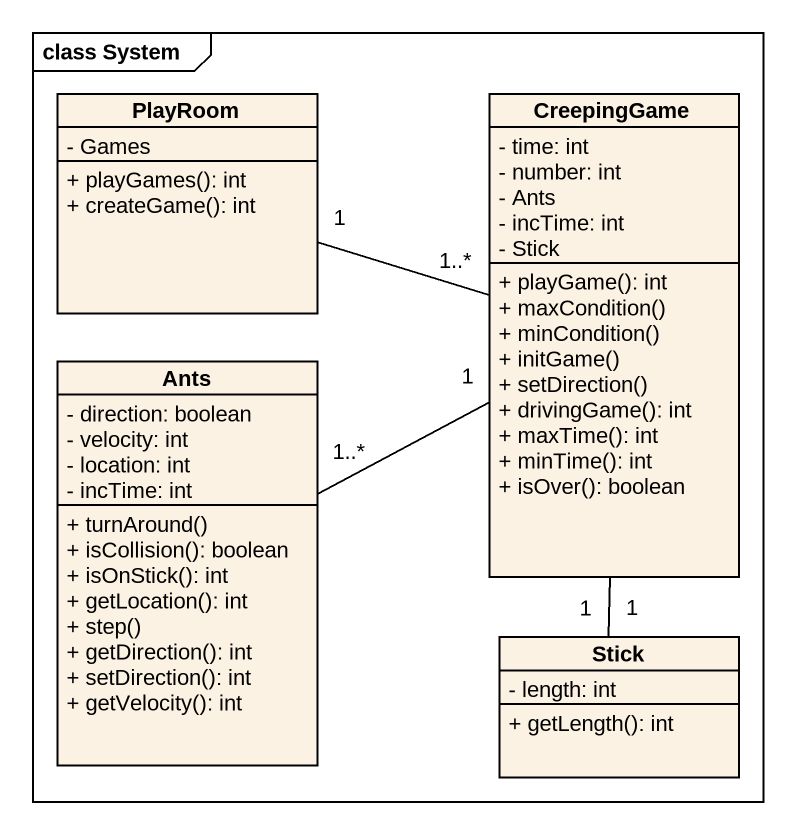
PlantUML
@startuml
mainframe class System
hide circle
hide empty members
skinparam classAttributeIconSize 0
class PlayRoom {
  - Games
  + playGames(): int
  + createGame(): int
}
class CreepingGame {
  - time: int
  - number: int
  - Ants
  - incTime: int
  - Stick
  + playGame(): int
  + maxCondition()
  + minCondition()
  + initGame()
  + setDirection()
  + drivingGame(): int
  + maxTime(): int
  + minTime(): int
  + isOver(): boolean
}
class Ants {
  - direction: boolean
  - velocity: int
  - location: int
  - incTime: int
  + turnAround()
  + isCollision(): boolean
  + isOnStick(): int
  + getLocation(): int
  + step()
  + getDirection(): int
  + setDirection(): int
  + getVelocity(): int
}
class Stick {
  - length: int
  + getLength(): int
}
PlayRoom "1" -right- "1..*" CreepingGame
CreepingGame "1" -left- "1..*" Ants
CreepingGame "1" -- "1" Stick
@enduml
